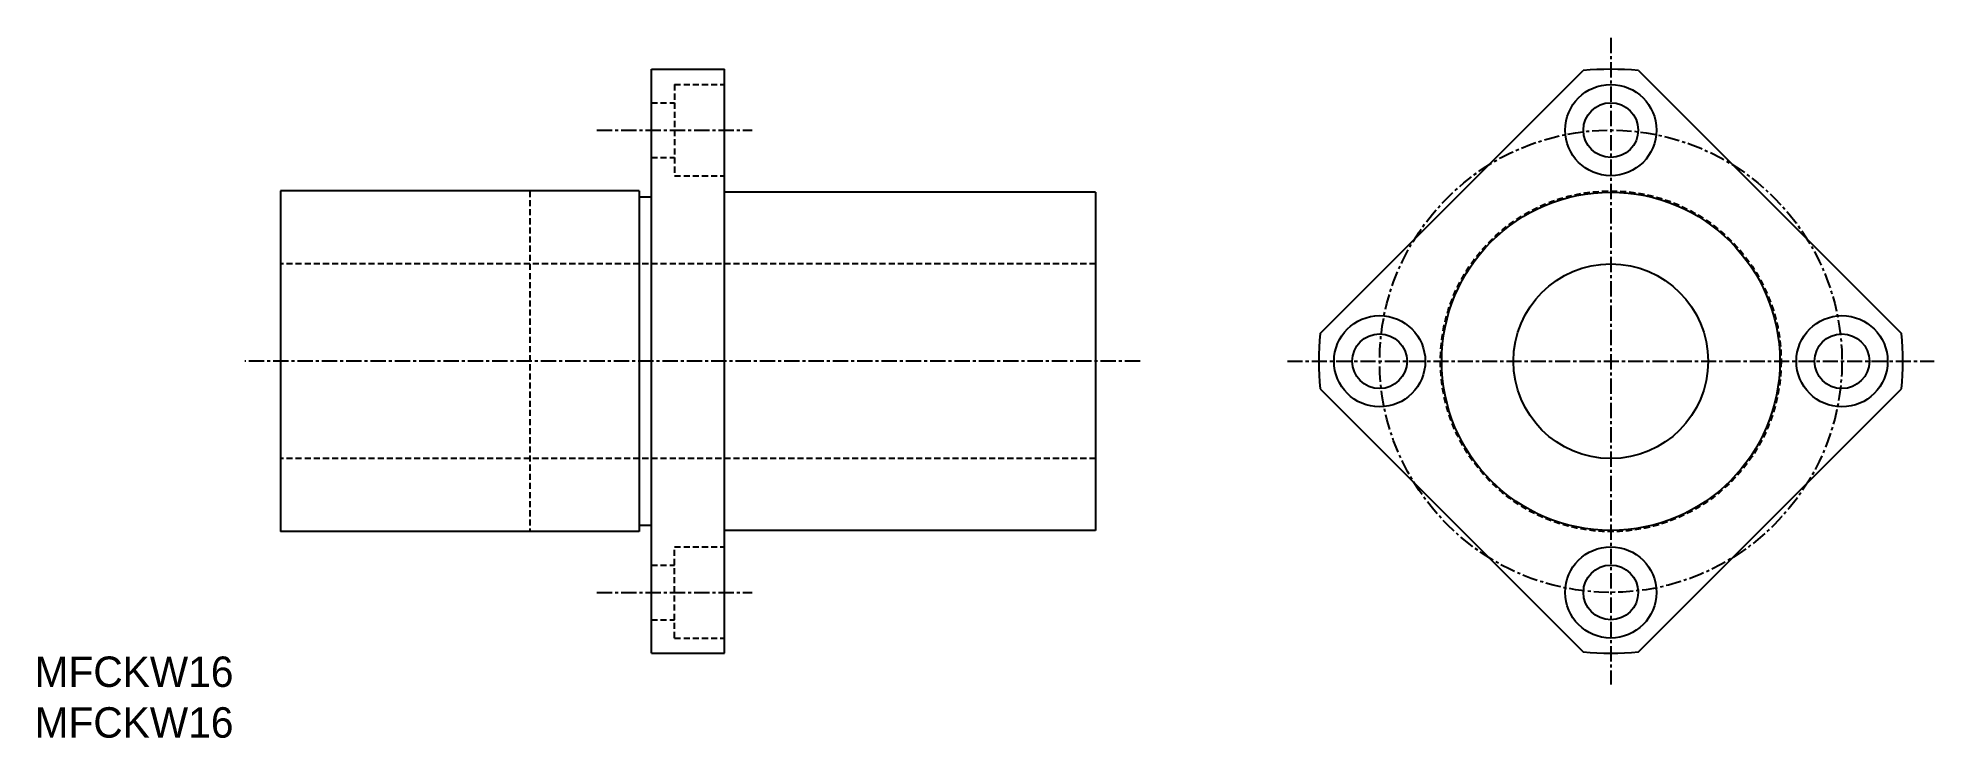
# Model space of a CAD drawing. Extents: x 10 to 166, y 10 to 68.
import ezdxf

# ---------------------------------------------------------------- set-up
doc = ezdxf.new("R2010")
doc.units = 0
doc.linetypes.add('CENTER', pattern=[2, 1.25, -0.25, 0.25, -0.25])
doc.linetypes.add('DASHED', pattern=[0.75, 0.5, -0.25])
doc.layers.get('0').update_dxf_attribs({"linetype": 'CONTINUOUS'})
doc.layers.add('CENTER', color=1, linetype='CENTER')

msp = doc.modelspace()

# ---------------------------------------------------------------- linework, layer by layer
at = {"color": 7, "linetype": 'CONTINUOUS'}
for p, q in [((60.7, 16.94), (60.7, 64.94)), ((60.7, 64.94), (66.7, 64.94)), ((66.7, 16.94), (66.7, 64.94)), ((115.65, 43.21), (137.28, 64.83)), ((141.82, 64.83), (163.44, 43.21)), ((59.7, 54.94), (30.2, 54.94)), ((30.2, 54.94), (30.2, 26.94)), ((59.7, 54.94), (59.7, 26.94)), ((97.2, 54.84), (66.7, 54.84)), ((97.2, 54.84), (97.2, 27.04)), ((60.7, 54.44), (59.7, 54.44)), ((115.65, 38.67), (137.28, 17.05)), ((141.82, 17.05), (163.44, 38.67)), ((59.7, 26.94), (30.2, 26.94)), ((60.7, 27.44), (59.7, 27.44)), ((97.2, 27.04), (66.7, 27.04)), ((60.7, 16.94), (66.7, 16.94))]:
    msp.add_line(p, q, dxfattribs=at)
at = {"color": 3, "linetype": 'DASHED'}
for p, q in [((62.6, 63.69), (62.6, 56.19)), ((62.6, 63.69), (66.7, 63.69)), ((60.7, 62.19), (62.6, 62.19)), ((60.7, 57.69), (62.6, 57.69)), ((62.6, 56.19), (66.7, 56.19)), ((50.7, 54.94), (50.7, 26.94)), ((97.2, 48.94), (30.2, 48.94)), ((97.2, 32.94), (30.2, 32.94)), ((62.6, 18.19), (62.6, 25.69)), ((62.6, 25.69), (66.7, 25.69)), ((60.7, 24.19), (62.6, 24.19)), ((60.7, 19.69), (62.6, 19.69)), ((62.6, 18.19), (66.7, 18.19))]:
    msp.add_line(p, q, dxfattribs=at)
at = {"color": 7, "linetype": 'CONTINUOUS'}
for centre, radius in [((139.55, 59.94), 3.75), ((139.55, 59.94), 2.25), ((139.55, 40.94), 13.9), ((139.55, 40.94), 8), ((120.55, 40.94), 3.75), ((158.55, 40.94), 3.75), ((120.55, 40.94), 2.25), ((158.55, 40.94), 2.25), ((139.55, 21.94), 3.75), ((139.55, 21.94), 2.25)]:
    msp.add_circle(centre, radius, dxfattribs=at)
at = {"color": 3, "linetype": 'DASHED'}
msp.add_circle((139.55, 40.94), 14, dxfattribs=at)
at = {"color": 7, "linetype": 'CONTINUOUS'}
for start, end in [(84.5712, 95.4288), (174.5712, 185.4288), (354.5712, 5.4288), (264.5712, 275.4288)]:
    msp.add_arc((139.55, 40.94), 24, start, end, dxfattribs=at)
at = {"layer": 'CENTER', "color": 1, "linetype": 'CENTER'}
for p, q in [((139.55, 67.52), (139.55, 14.37)), ((56.21, 59.94), (68.98, 59.94)), ((100.86, 40.94), (27.28, 40.94)), ((112.97, 40.94), (166.12, 40.94)), ((56.21, 21.94), (68.98, 21.94))]:
    msp.add_line(p, q, dxfattribs=at)
msp.add_circle((139.55, 40.94), 19, dxfattribs=at)

# ---------------------------------------------------------------- texts
at = {"color": 7, "linetype": 'CONTINUOUS'}
for p in [(10, 14.17), (10, 10)]:
    msp.add_text('MFCKW16', height=2.5, dxfattribs=at).set_placement(p)

doc.saveas('drawing.dxf')
